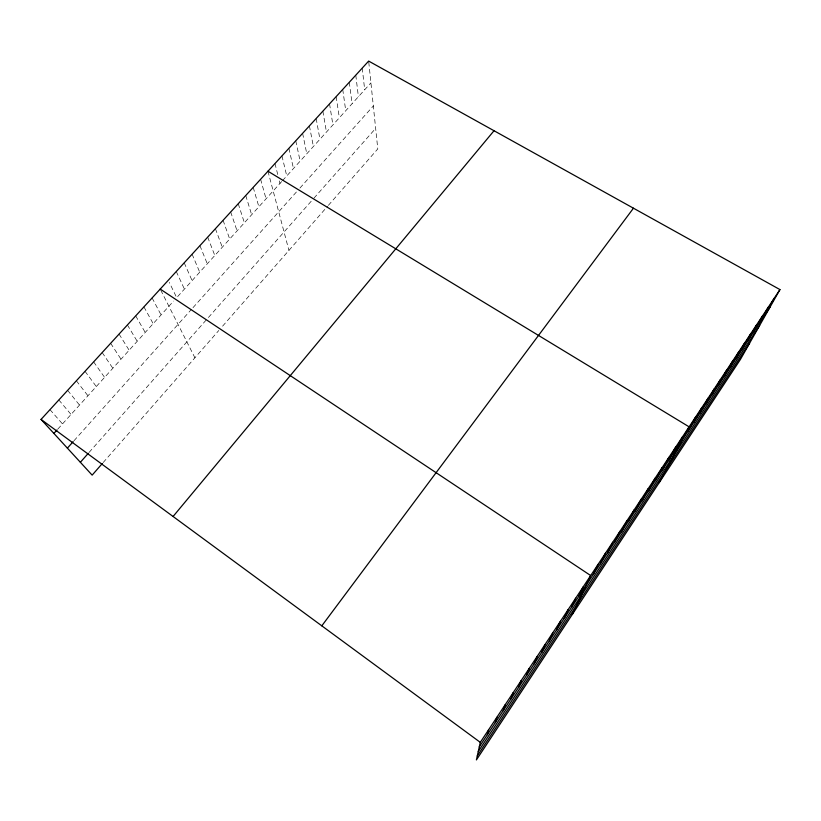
<?xml version="1.0" encoding="UTF-8"?>
<svg xmlns="http://www.w3.org/2000/svg" width="821" height="821" viewBox="0 0 821 821"><rect width="100%" height="100%" fill="white"/><g stroke="black" fill="none" stroke-linecap="round" stroke-linejoin="round"><path stroke-width="0.62" stroke-dasharray="4.11 3.08" d="M103.189 462.531L218.797 330.494M222.614 326.132L327.62 206.215M328.369 205.363L377.783 148.919L368.66 61.082M89.099 452.402L206.851 319.266M208.431 317.47L313.16 199.051M313.93 198.179L375.649 128.394M74.003 440.733L191.344 309.496M193.007 307.649L298.321 189.856M299.942 188.05L373.319 105.971M57.809 429.096L173.57 301.102M281.675 181.554L176.679 297.654L169.321 282.434M282.527 180.62L370.918 82.88M49.978 409.648L62.499 423.913M58.845 399.96L71.047 414.461M67.64 390.334L79.524 405.092M76.374 380.79L87.939 395.773M85.035 371.308L96.303 386.537M93.635 361.897L104.595 377.362M102.173 352.558L112.836 368.249M110.65 343.291L121.015 359.208M119.066 334.085L129.143 350.228M127.409 324.952L137.21 341.31M135.701 315.88L145.214 332.454M143.932 306.88L153.168 323.659M152.111 297.941L161.06 314.936M160.762 290.141L194.905 357.771M176.269 271.515L184.417 289.105M184.212 262.833L192.093 280.618M192.093 254.202L199.719 272.182M199.924 245.643L207.292 263.808M207.692 237.146L214.815 255.495M215.41 228.7L222.286 247.234M223.076 220.315L229.706 239.034M230.68 211.992L237.074 230.886M238.244 203.731L244.391 222.789M245.746 195.521L251.657 214.753M253.196 187.362L258.882 206.769M260.606 179.265L266.055 198.836M267.954 171.23L288.93 250.405M274.973 163.543L277.796 174.729M279.366 180.938L279.992 183.432M281.952 155.918L286.755 175.951M288.879 148.334L293.477 168.521M295.765 140.802L300.147 161.132M302.61 133.32L306.787 153.794M309.404 125.89L313.386 146.497M316.157 118.501L319.933 139.252M322.869 111.163L326.45 132.058M329.539 103.867L332.916 124.895M336.158 96.621L339.35 117.783M342.737 89.427L345.744 110.722M349.284 82.274L352.096 103.692M355.78 75.163L358.408 96.714M362.235 68.102L364.688 89.776"/><path stroke-width="1.23" d="M779.95 289.587L480.285 742.348L476.406 759.918L740.45 359.382L779.95 289.587L368.66 61.082L41.05 419.418L92.147 475.133L102.338 463.496M487.335 734.672L488.608 729.766M495.299 722.613L496.869 717.297M503.211 710.658L505.059 704.921M511.052 698.804L513.176 692.657M518.821 687.044L521.222 680.506M526.538 675.385L529.196 668.448M534.184 663.809L537.108 656.492M541.768 652.336L544.959 644.639M549.3 640.955L552.738 632.888M556.761 629.666L560.456 621.23M564.171 618.459L568.101 609.664M571.519 607.355L575.695 598.201M578.805 596.333L583.218 586.83M572.329 614.406L590.679 575.552L160.218 289.074M593.203 574.546L598.088 564.366M600.325 563.781L605.426 553.272M607.386 553.097L612.712 542.271M614.395 542.507L619.937 531.351M621.343 531.987L627.1 520.524M628.239 521.551L634.212 509.779M635.085 511.206L641.263 499.127M641.878 500.933L648.262 488.557M648.621 490.732L655.209 478.068M655.312 480.613L662.095 467.662M661.952 470.577L668.93 457.328M668.54 460.612L675.704 447.086M675.078 450.719L682.436 436.926M659.171 482.666L689.106 426.838L267.954 171.23M687.762 431.538L695.479 417.212M693.909 422.23L701.801 407.657M700.026 412.994L708.082 398.175M706.081 403.819L714.311 388.764M712.105 394.716L720.499 379.415M718.088 385.675L726.636 370.138M724.019 376.695L732.732 360.932M729.91 367.777L738.787 351.788M735.77 358.931L744.791 342.706M741.579 350.136L750.753 333.695M747.356 341.403L756.675 324.747M753.083 332.741L762.555 315.859M758.778 324.131L768.394 307.044M764.433 315.572L774.193 298.28M479.3 746.833L770.047 307.085M478.263 751.482L759.63 325.496M477.288 755.925L749.583 343.24M321.811 625.838L633.453 208.195M173.077 516.491L494.026 130.734M80.366 462.285L88.309 453.295M67.384 448.133L73.172 441.657M53.899 433.426L57.029 429.968M41.05 419.418L480.285 742.348"/></g></svg>
